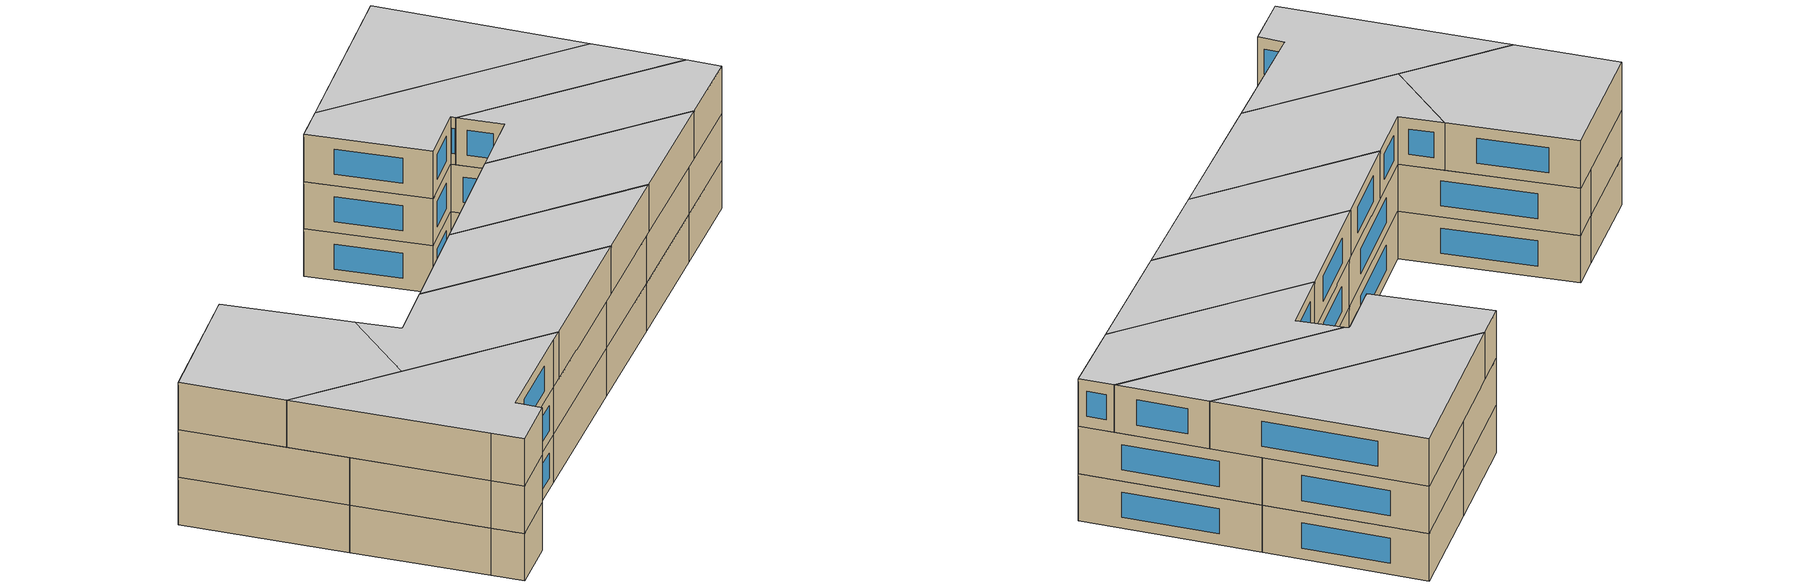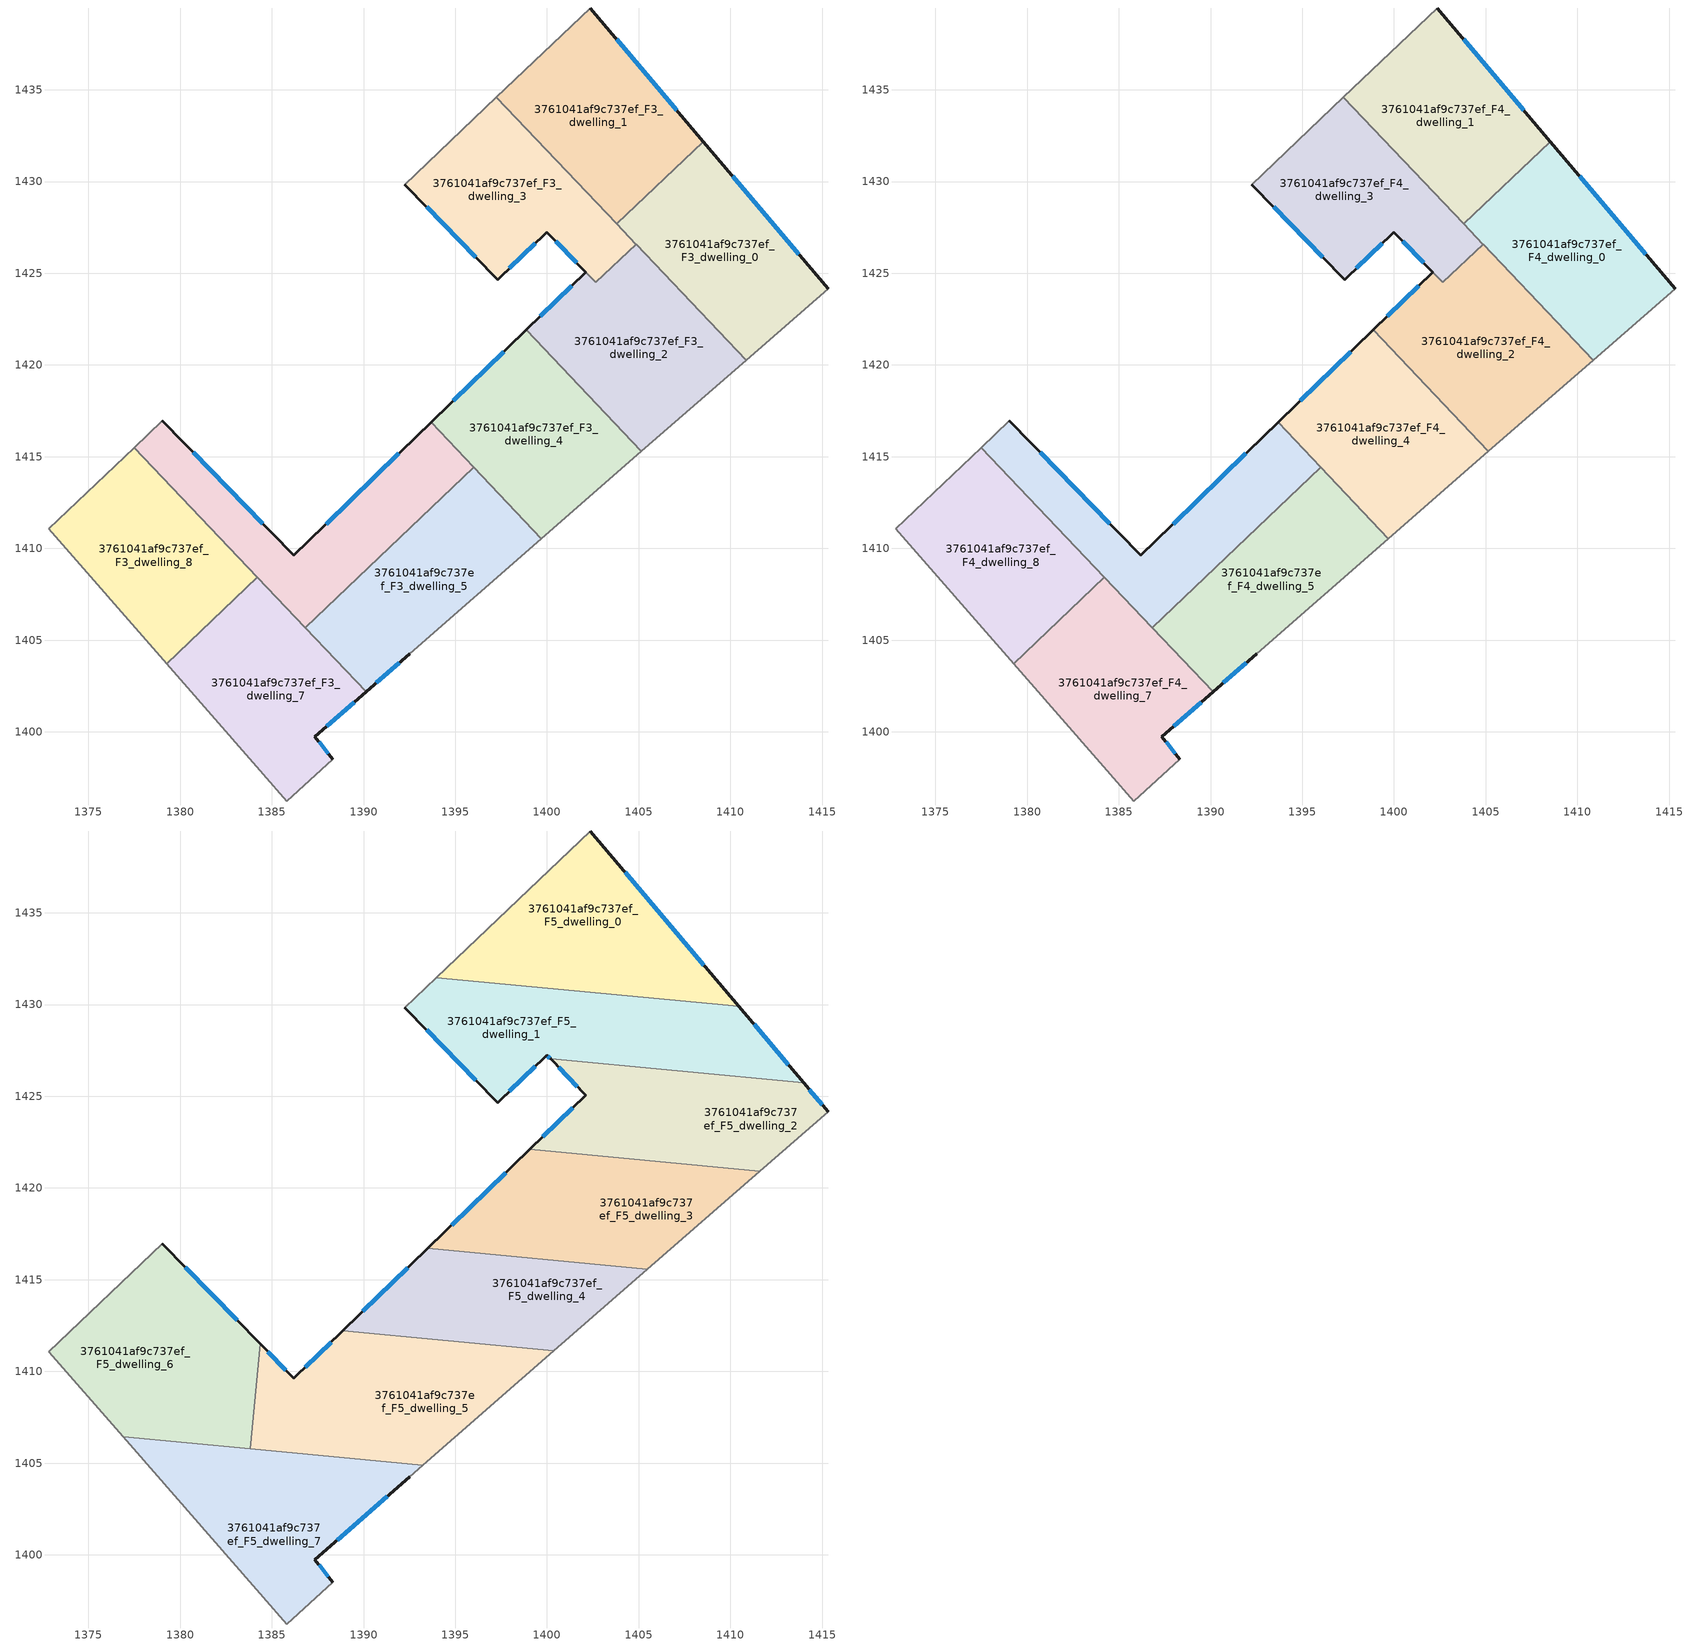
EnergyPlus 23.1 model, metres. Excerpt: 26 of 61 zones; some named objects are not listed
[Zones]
3761041af9c737ef_F3_dwelling_0
 floor to 3761041af9c737ef_F2_dwelling_0 (EU_floor_Construction): 1408.52,1432.18 1415.32,1424.16 1410.85,1420.26 1403.79,1427.7 z9
 wall outside (EU_wall_Construction): 1415.32,1424.16 1408.52,1432.18 z9:12
 wall adiabatic (EU_wall_Construction): 1410.85,1420.26 1415.32,1424.16 z9:12
 wall to 3761041af9c737ef_F3_dwelling_1 (EU_wall_Construction): 1408.52,1432.18 1403.79,1427.7 z9:12
 wall to 3761041af9c737ef_F3_dwelling_2 (EU_wall_Construction): 1404.86,1426.58 1410.85,1420.26 z9:12
 wall to 3761041af9c737ef_F3_dwelling_3 (EU_wall_Construction): 1403.79,1427.7 1404.85,1426.58 z9:12
 window (EU_Window_Construction): 1413.72,1426.05 1410.12,1430.3 z9.7:11.3
3761041af9c737ef_F3_dwelling_1
 floor to 3761041af9c737ef_F2_dwelling_1 (EU_floor_Construction): 1402.35,1439.46 1408.52,1432.18 1403.79,1427.7 1397.24,1434.59 z9
 wall outside (EU_wall_Construction): 1408.52,1432.18 1402.35,1439.46 z9:12
 wall adiabatic (EU_wall_Construction): 1402.35,1439.46 1397.24,1434.59 z9:12
 wall to 3761041af9c737ef_F3_dwelling_3 (EU_wall_Construction): 1397.24,1434.59 1403.79,1427.7 z9:12
 window (EU_Window_Construction): 1407.07,1433.89 1403.8,1437.75 z9.7:11.3
3761041af9c737ef_F3_dwelling_2
 floor to 3761041af9c737ef_F2_dwelling_2 (EU_floor_Construction): 1404.85,1426.58 1410.85,1420.26 1405.15,1415.29 1398.86,1421.92 1402.11,1425.07 1402.67,1424.5 z9
 wall outside (EU_wall_Construction): 1402.11,1425.07 1398.86,1421.92 z9:12
 wall to 3761041af9c737ef_F3_dwelling_4 (EU_wall_Construction): 1398.86,1421.92 1405.15,1415.29 z9:12
 wall to 3761041af9c737ef_F3_dwelling_3 (EU_wall_Construction): 1404.85,1426.58 1402.67,1424.5 1402.11,1425.07 z9:12
 wall adiabatic (EU_wall_Construction): 1405.15,1415.29 1410.85,1420.26 z9:12
 window (EU_Window_Construction): 1401.35,1424.33 1399.63,1422.66 z9.7:11.3
3761041af9c737ef_F3_dwelling_3
 floor to 3761041af9c737ef_F2_dwelling_3 (EU_floor_Construction): 1397.24,1434.59 1404.85,1426.58 1402.67,1424.5 1399.99,1427.25 1397.31,1424.65 1392.25,1429.83 z9
 wall outside (EU_wall_Construction): 1392.25,1429.83 1397.31,1424.65 1399.99,1427.25 1402.11,1425.07 z9:12
 wall adiabatic (EU_wall_Construction): 1397.24,1434.59 1392.25,1429.83 z9:12
 window (EU_Window_Construction): 1397.94,1425.26 1399.36,1426.64 / 1393.44,1428.61 1396.12,1425.87 / 1400.49,1426.73 1401.61,1425.58 z9.7:11.3
3761041af9c737ef_F3_dwelling_4
 floor to 3761041af9c737ef_F2_dwelling_4 (EU_floor_Construction): 1398.86,1421.92 1405.15,1415.29 1399.7,1410.54 1393.68,1416.88 z9
 wall outside (EU_wall_Construction): 1398.86,1421.92 1393.68,1416.88 z9:12
 wall adiabatic (EU_wall_Construction): 1399.7,1410.54 1405.15,1415.29 z9:12
 wall to 3761041af9c737ef_F3_dwelling_5 (EU_wall_Construction): 1396.01,1414.42 1399.7,1410.54 z9:12
 wall to 3761041af9c737ef_F3_dwelling_6 (EU_wall_Construction): 1393.68,1416.88 1396.01,1414.42 z9:12
 window (EU_Window_Construction): 1397.65,1420.73 1394.9,1418.06 z9.7:11.3
3761041af9c737ef_F3_dwelling_5
 floor to 3761041af9c737ef_F2_dwelling_5 (EU_floor_Construction): 1396.01,1414.42 1399.7,1410.54 1392.51,1404.27 1390.14,1402.18 1386.81,1405.69 z9
 wall outside (EU_wall_Construction): 1390.14,1402.18 1392.51,1404.27 z9:12
 wall to 3761041af9c737ef_F3_dwelling_6 (EU_wall_Construction): 1396.01,1414.42 1386.81,1405.69 z9:12
 wall adiabatic (EU_wall_Construction): 1392.51,1404.27 1399.7,1410.54 z9:12
 wall to 3761041af9c737ef_F3_dwelling_7 (EU_wall_Construction): 1386.81,1405.69 1390.14,1402.18 z9:12
 window (EU_Window_Construction): 1390.69,1402.67 1391.96,1403.78 z9.7:11.3
3761041af9c737ef_F3_dwelling_6
 floor to 3761041af9c737ef_F2_dwelling_6 (EU_floor_Construction): 1393.68,1416.88 1396.01,1414.42 1386.81,1405.69 1377.49,1415.5 1379.02,1416.96 1386.2,1409.62 z9
 wall outside (EU_wall_Construction): 1393.68,1416.88 1386.2,1409.62 1379.02,1416.96 z9:12
 wall adiabatic (EU_wall_Construction): 1379.02,1416.96 1377.49,1415.5 z9:12
 wall to 3761041af9c737ef_F3_dwelling_8 (EU_wall_Construction): 1377.49,1415.5 1384.22,1408.42 z9:12
 wall to 3761041af9c737ef_F3_dwelling_7 (EU_wall_Construction): 1384.22,1408.42 1386.81,1405.69 z9:12
 window (EU_Window_Construction): 1384.51,1411.34 1380.71,1415.24 / 1391.92,1415.18 1387.95,1411.32 z9.7:11.3
3761041af9c737ef_F3_dwelling_7
 floor to 3761041af9c737ef_F2_dwelling_7 (EU_floor_Construction): 1384.22,1408.42 1390.14,1402.18 1387.34,1399.74 1388.31,1398.51 1385.81,1396.23 1384.54,1397.7 1379.27,1403.72 z9
 wall outside (EU_wall_Construction): 1388.31,1398.51 1387.34,1399.74 1390.14,1402.18 z9:12
 wall adiabatic (EU_wall_Construction): 1379.27,1403.72 1384.54,1397.7 1385.81,1396.23 1388.31,1398.51 z9:12
 wall to 3761041af9c737ef_F3_dwelling_8 (EU_wall_Construction): 1384.22,1408.42 1379.27,1403.72 z9:12
 window (EU_Window_Construction): 1388.08,1398.8 1387.57,1399.45 / 1388,1400.31 1389.48,1401.61 z9.7:11.3
3761041af9c737ef_F3_dwelling_8
 floor to 3761041af9c737ef_F2_dwelling_8 (EU_floor_Construction): 1377.49,1415.5 1384.22,1408.42 1379.27,1403.72 1372.85,1411.06 z9
 wall adiabatic (EU_wall_Construction): 1377.49,1415.5 1372.85,1411.06 1379.27,1403.72 z9:12
3761041af9c737ef_F4_dwelling_0
 floor to 3761041af9c737ef_F3_dwelling_0 (EU_floor_Construction): 1408.52,1432.18 1415.32,1424.16 1410.85,1420.26 1403.79,1427.7 z12
 wall outside (EU_wall_Construction): 1415.32,1424.16 1408.52,1432.18 z12:15
 wall adiabatic (EU_wall_Construction): 1410.85,1420.26 1415.32,1424.16 z12:15
 wall to 3761041af9c737ef_F4_dwelling_1 (EU_wall_Construction): 1408.52,1432.18 1403.79,1427.7 z12:15
 wall to 3761041af9c737ef_F4_dwelling_2 (EU_wall_Construction): 1404.86,1426.58 1410.85,1420.26 z12:15
 wall to 3761041af9c737ef_F4_dwelling_3 (EU_wall_Construction): 1403.79,1427.7 1404.85,1426.58 z12:15
 window (EU_Window_Construction): 1413.72,1426.05 1410.12,1430.3 z12.7:14.3
3761041af9c737ef_F4_dwelling_1
 floor to 3761041af9c737ef_F3_dwelling_1 (EU_floor_Construction): 1402.35,1439.46 1408.52,1432.18 1403.79,1427.7 1397.24,1434.59 z12
 wall outside (EU_wall_Construction): 1408.52,1432.18 1402.35,1439.46 z12:15
 wall adiabatic (EU_wall_Construction): 1402.35,1439.46 1397.24,1434.59 z12:15
 wall to 3761041af9c737ef_F4_dwelling_3 (EU_wall_Construction): 1397.24,1434.59 1403.79,1427.7 z12:15
 window (EU_Window_Construction): 1407.07,1433.89 1403.8,1437.75 z12.7:14.3
3761041af9c737ef_F4_dwelling_2
 floor to 3761041af9c737ef_F3_dwelling_2 (EU_floor_Construction): 1404.85,1426.58 1410.85,1420.26 1405.15,1415.29 1398.86,1421.92 1402.11,1425.07 1402.67,1424.5 z12
 wall outside (EU_wall_Construction): 1402.11,1425.07 1398.86,1421.92 z12:15
 wall to 3761041af9c737ef_F4_dwelling_4 (EU_wall_Construction): 1398.86,1421.92 1405.15,1415.29 z12:15
 wall to 3761041af9c737ef_F4_dwelling_3 (EU_wall_Construction): 1404.85,1426.58 1402.67,1424.5 1402.11,1425.07 z12:15
 wall adiabatic (EU_wall_Construction): 1405.15,1415.29 1410.85,1420.26 z12:15
 window (EU_Window_Construction): 1401.35,1424.33 1399.63,1422.66 z12.7:14.3
3761041af9c737ef_F4_dwelling_3
 floor to 3761041af9c737ef_F3_dwelling_3 (EU_floor_Construction): 1397.24,1434.59 1404.85,1426.58 1402.67,1424.5 1399.99,1427.25 1397.31,1424.65 1392.25,1429.83 z12
 wall outside (EU_wall_Construction): 1392.25,1429.83 1397.31,1424.65 1399.99,1427.25 1402.11,1425.07 z12:15
 wall adiabatic (EU_wall_Construction): 1397.24,1434.59 1392.25,1429.83 z12:15
 window (EU_Window_Construction): 1397.94,1425.26 1399.36,1426.64 / 1393.44,1428.61 1396.12,1425.87 / 1400.49,1426.73 1401.61,1425.58 z12.7:14.3
3761041af9c737ef_F4_dwelling_4
 floor to 3761041af9c737ef_F3_dwelling_4 (EU_floor_Construction): 1398.86,1421.92 1405.15,1415.29 1399.7,1410.54 1393.68,1416.88 z12
 wall outside (EU_wall_Construction): 1398.86,1421.92 1393.68,1416.88 z12:15
 wall adiabatic (EU_wall_Construction): 1399.7,1410.54 1405.15,1415.29 z12:15
 wall to 3761041af9c737ef_F4_dwelling_5 (EU_wall_Construction): 1396.01,1414.42 1399.7,1410.54 z12:15
 wall to 3761041af9c737ef_F4_dwelling_6 (EU_wall_Construction): 1393.68,1416.88 1396.01,1414.42 z12:15
 window (EU_Window_Construction): 1397.65,1420.73 1394.9,1418.06 z12.7:14.3
3761041af9c737ef_F4_dwelling_5
 floor to 3761041af9c737ef_F3_dwelling_5 (EU_floor_Construction): 1396.01,1414.42 1399.7,1410.54 1392.51,1404.27 1390.14,1402.18 1386.81,1405.69 z12
 wall outside (EU_wall_Construction): 1390.14,1402.18 1392.51,1404.27 z12:15
 wall to 3761041af9c737ef_F4_dwelling_6 (EU_wall_Construction): 1396.01,1414.42 1386.81,1405.69 z12:15
 wall adiabatic (EU_wall_Construction): 1392.51,1404.27 1399.7,1410.54 z12:15
 wall to 3761041af9c737ef_F4_dwelling_7 (EU_wall_Construction): 1386.81,1405.69 1390.14,1402.18 z12:15
 window (EU_Window_Construction): 1390.69,1402.67 1391.96,1403.78 z12.7:14.3
 ceiling adiabatic (EU_roof_Construction): 1399.7,1410.54 1399.02,1411.25 1393.25,1411.8 1386.81,1405.69 1387.01,1405.48 1393.23,1404.89 z15
3761041af9c737ef_F4_dwelling_6
 floor to 3761041af9c737ef_F3_dwelling_6 (EU_floor_Construction): 1393.68,1416.88 1396.01,1414.42 1386.81,1405.69 1377.49,1415.5 1379.02,1416.96 1386.2,1409.62 z12
 wall outside (EU_wall_Construction): 1393.68,1416.88 1386.2,1409.62 1379.02,1416.96 z12:15
 wall adiabatic (EU_wall_Construction): 1379.02,1416.96 1377.49,1415.5 z12:15
 wall to 3761041af9c737ef_F4_dwelling_8 (EU_wall_Construction): 1377.49,1415.5 1384.22,1408.42 z12:15
 wall to 3761041af9c737ef_F4_dwelling_7 (EU_wall_Construction): 1384.22,1408.42 1386.81,1405.69 z12:15
 window (EU_Window_Construction): 1384.51,1411.34 1380.71,1415.24 / 1391.92,1415.18 1387.95,1411.32 z12.7:14.3
3761041af9c737ef_F4_dwelling_7
 floor to 3761041af9c737ef_F3_dwelling_7 (EU_floor_Construction): 1384.22,1408.42 1390.14,1402.18 1387.34,1399.74 1388.31,1398.51 1385.81,1396.23 1384.54,1397.7 1379.27,1403.72 z12
 wall outside (EU_wall_Construction): 1388.31,1398.51 1387.34,1399.74 1390.14,1402.18 z12:15
 wall adiabatic (EU_wall_Construction): 1379.27,1403.72 1384.54,1397.7 1385.81,1396.23 1388.31,1398.51 z12:15
 wall to 3761041af9c737ef_F4_dwelling_8 (EU_wall_Construction): 1384.22,1408.42 1379.27,1403.72 z12:15
 window (EU_Window_Construction): 1388.08,1398.8 1387.57,1399.45 / 1388,1400.31 1389.48,1401.61 z12.7:14.3
 ceiling adiabatic (EU_roof_Construction): 1387.01,1405.48 1384.22,1408.42 1381.65,1405.98 z15
3761041af9c737ef_F4_dwelling_8
 floor to 3761041af9c737ef_F3_dwelling_8 (EU_floor_Construction): 1377.49,1415.5 1384.22,1408.42 1379.27,1403.72 1372.85,1411.06 z12
 wall adiabatic (EU_wall_Construction): 1377.49,1415.5 1372.85,1411.06 1379.27,1403.72 z12:15
3761041af9c737ef_F5_dwelling_0
 floor to 3761041af9c737ef_F4_dwelling_1 (EU_floor_Construction): 1402.35,1439.46 1408.52,1432.18 1406.5,1430.27 1400.84,1430.8 1397.24,1434.59 z15
 floor to 3761041af9c737ef_F4_dwelling_3 (EU_floor_Construction): 1397.24,1434.59 1400.84,1430.8 1393.95,1431.45 z15
 floor to 3761041af9c737ef_F4_dwelling_0 (EU_floor_Construction): 1408.52,1432.18 1410.46,1429.9 1406.5,1430.27 z15
 wall outside (EU_wall_Construction): 1410.46,1429.89 1402.35,1439.46 z15:18
 wall adiabatic (EU_wall_Construction): 1402.35,1439.46 1393.95,1431.45 z15:18
 wall to 3761041af9c737ef_F5_dwelling_1 (EU_wall_Construction): 1393.95,1431.45 1410.46,1429.89 z15:18
 window (EU_Window_Construction): 1408.56,1432.14 1404.25,1437.22 z15.7:17.3
 ceiling to 3761041af9c737ef_F6_dwelling_0 (EU_floor_Construction): 1410.46,1429.89 1402.35,1439.46 1393.95,1431.45 z18
3761041af9c737ef_F5_dwelling_1
 floor to 3761041af9c737ef_F4_dwelling_3 (EU_floor_Construction): 1400.84,1430.8 1404.84,1426.6 1400.2,1427.03 1399.99,1427.25 1397.31,1424.65 1392.25,1429.83 1393.95,1431.45 z15
 floor to 3761041af9c737ef_F4_dwelling_0 (EU_floor_Construction): 1410.46,1429.9 1413.99,1425.73 1404.84,1426.6 1403.79,1427.7 1406.5,1430.27 z15
 floor to 3761041af9c737ef_F4_dwelling_1 (EU_floor_Construction): 1406.5,1430.27 1403.79,1427.7 1400.84,1430.8 z15
 wall outside (EU_wall_Construction): 1413.99,1425.73 1410.46,1429.89 / 1392.25,1429.83 1397.31,1424.65 1399.99,1427.25 1400.2,1427.03 z15:18
 wall to 3761041af9c737ef_F5_dwelling_2 (EU_wall_Construction): 1400.2,1427.03 1413.99,1425.73 z15:18
 wall adiabatic (EU_wall_Construction): 1393.95,1431.45 1392.25,1429.83 z15:18
 window (EU_Window_Construction): 1413.16,1426.71 1411.29,1428.92 / 1400.04,1427.2 1400.15,1427.08 / 1397.94,1425.26 1399.36,1426.64 / 1393.44,1428.61 1396.12,1425.87 z15.7:17.3
 ceiling to 3761041af9c737ef_F6_dwelling_1 (EU_floor_Construction): 1413.99,1425.73 1410.46,1429.89 1393.95,1431.45 1392.25,1429.83 1397.31,1424.65 1399.99,1427.25 1400.2,1427.03 z18
3761041af9c737ef_F5_dwelling_2
 floor to 3761041af9c737ef_F4_dwelling_0 (EU_floor_Construction): 1413.99,1425.73 1415.32,1424.16 1411.6,1420.92 1410.09,1421.06 1404.84,1426.6 z15
 floor to 3761041af9c737ef_F4_dwelling_2 (EU_floor_Construction): 1404.85,1426.58 1410.09,1421.06 1399.06,1422.1 1402.11,1425.07 1402.67,1424.5 z15
 floor to 3761041af9c737ef_F4_dwelling_3 (EU_floor_Construction): 1404.84,1426.6 1404.85,1426.58 1402.67,1424.5 1400.2,1427.03 z15
 wall outside (EU_wall_Construction): 1415.32,1424.16 1413.99,1425.73 / 1400.2,1427.03 1402.11,1425.07 1399.06,1422.1 z15:18
 wall adiabatic (EU_wall_Construction): 1411.6,1420.92 1415.32,1424.16 z15:18
 wall to 3761041af9c737ef_F5_dwelling_3 (EU_wall_Construction): 1399.06,1422.1 1411.6,1420.92 z15:18
 window (EU_Window_Construction): 1415.01,1424.53 1414.3,1425.36 / 1401.39,1424.37 1399.77,1422.8 / 1400.65,1426.57 1401.66,1425.53 z15.7:17.3
 ceiling to 3761041af9c737ef_F6_dwelling_2 (EU_floor_Construction): 1415.32,1424.16 1413.99,1425.73 1400.2,1427.03 1402.11,1425.07 1399.06,1422.1 1411.6,1420.92 z18
3761041af9c737ef_F5_dwelling_3
 floor to 3761041af9c737ef_F4_dwelling_2 (EU_floor_Construction): 1410.09,1421.06 1410.85,1420.26 1405.47,1415.57 1404.83,1415.63 1398.86,1421.92 1399.06,1422.1 z15
 floor to 3761041af9c737ef_F4_dwelling_0 (EU_floor_Construction): 1411.6,1420.92 1410.85,1420.26 1410.09,1421.06 z15
 floor to 3761041af9c737ef_F4_dwelling_4 (EU_floor_Construction): 1398.86,1421.91 1404.83,1415.63 1393.88,1416.67 1393.68,1416.88 z15
 floor to 3761041af9c737ef_F4_dwelling_6 (EU_floor_Construction): 1393.68,1416.88 1393.88,1416.67 1393.49,1416.7 z15
 wall outside (EU_wall_Construction): 1399.06,1422.1 1393.49,1416.7 z15:18
 wall to 3761041af9c737ef_F5_dwelling_4 (EU_wall_Construction): 1393.49,1416.7 1405.47,1415.57 z15:18
 wall adiabatic (EU_wall_Construction): 1405.47,1415.57 1411.6,1420.92 z15:18
 window (EU_Window_Construction): 1397.75,1420.83 1394.8,1417.97 z15.7:17.3
 ceiling to 3761041af9c737ef_F6_dwelling_3 (EU_floor_Construction): 1411.6,1420.92 1399.06,1422.1 1393.49,1416.7 1405.47,1415.57 z18
3761041af9c737ef_F5_dwelling_4
 floor to 3761041af9c737ef_F4_dwelling_4 (EU_floor_Construction): 1404.83,1415.63 1405.15,1415.29 1400.38,1411.13 1399.02,1411.25 1393.88,1416.67 z15
 floor to 3761041af9c737ef_F4_dwelling_2 (EU_floor_Construction): 1405.47,1415.57 1405.15,1415.29 1404.83,1415.63 z15
 floor to 3761041af9c737ef_F4_dwelling_5 (EU_floor_Construction): 1396.01,1414.42 1399.02,1411.25 1393.25,1411.8 z15
 floor to 3761041af9c737ef_F4_dwelling_6 (EU_floor_Construction): 1393.88,1416.67 1396.01,1414.42 1393.25,1411.8 1388.87,1412.21 1393.49,1416.7 z15
 wall outside (EU_wall_Construction): 1393.49,1416.7 1388.87,1412.21 z15:18
 wall to 3761041af9c737ef_F5_dwelling_5 (EU_wall_Construction): 1388.87,1412.21 1400.38,1411.13 z15:18
 wall adiabatic (EU_wall_Construction): 1400.38,1411.13 1405.47,1415.57 z15:18
 window (EU_Window_Construction): 1392.41,1415.65 1389.95,1413.27 z15.7:17.3
 ceiling to 3761041af9c737ef_F6_dwelling_4 (EU_floor_Construction): 1405.47,1415.57 1393.49,1416.7 1388.87,1412.21 1400.38,1411.13 z18
3761041af9c737ef_F5_dwelling_5
 floor to 3761041af9c737ef_F4_dwelling_4 (EU_floor_Construction): 1400.38,1411.13 1399.7,1410.54 1399.02,1411.25 z15
 floor to 3761041af9c737ef_F4_dwelling_6 (EU_floor_Construction): 1393.25,1411.8 1386.81,1405.69 1384.08,1408.56 1384.36,1411.5 1386.2,1409.62 1388.87,1412.21 z15
 floor to 3761041af9c737ef_F4_dwelling_8 (EU_floor_Construction): 1384.08,1408.56 1384.22,1408.42 1384.05,1408.26 z15
 floor adiabatic (EU_floor_Construction): 1399.02,1411.25 1399.7,1410.54 1393.23,1404.89 1383.82,1405.78 1384.05,1408.26 1384.22,1408.42 1386.81,1405.69 1393.25,1411.8 z15
 wall outside (EU_wall_Construction): 1388.87,1412.21 1386.2,1409.62 1384.36,1411.5 z15:18
 wall adiabatic (EU_wall_Construction): 1393.23,1404.89 1400.38,1411.13 z15:18
 wall to 3761041af9c737ef_F5_dwelling_6 (EU_wall_Construction): 1384.36,1411.5 1383.82,1405.78 z15:18
 wall to 3761041af9c737ef_F5_dwelling_7 (EU_wall_Construction): 1383.82,1405.78 1393.23,1404.89 z15:18
 window (EU_Window_Construction): 1385.76,1410.06 1384.79,1411.06 / 1388.24,1411.6 1386.82,1410.23 z15.7:17.3
 ceiling to 3761041af9c737ef_F6_dwelling_5 (EU_floor_Construction): 1400.38,1411.13 1388.87,1412.21 1386.2,1409.62 1384.36,1411.5 1383.82,1405.78 1393.23,1404.89 z18
3761041af9c737ef_F5_dwelling_6
 floor to 3761041af9c737ef_F4_dwelling_6 (EU_floor_Construction): 1379.02,1416.96 1384.36,1411.5 1384.08,1408.56 1377.49,1415.5 z15
 floor to 3761041af9c737ef_F4_dwelling_8 (EU_floor_Construction): 1377.49,1415.5 1384.08,1408.56 1384.05,1408.26 1381.65,1405.98 1376.9,1406.43 1372.85,1411.06 z15
 floor adiabatic (EU_floor_Construction): 1384.05,1408.26 1383.82,1405.78 1381.65,1405.98 z15
 wall outside (EU_wall_Construction): 1384.36,1411.5 1379.02,1416.96 z15:18
 wall adiabatic (EU_wall_Construction): 1379.02,1416.96 1372.85,1411.06 1376.9,1406.43 z15:18
 wall to 3761041af9c737ef_F5_dwelling_7 (EU_wall_Construction): 1376.9,1406.43 1383.82,1405.78 z15:18
 window (EU_Window_Construction): 1383.1,1412.78 1380.28,1415.68 z15.7:17.3
 ceiling to 3761041af9c737ef_F6_dwelling_6 (EU_floor_Construction): 1383.82,1405.78 1384.36,1411.5 1379.02,1416.96 1372.85,1411.06 1376.9,1406.43 z18
3761041af9c737ef_F5_dwelling_7
 floor to 3761041af9c737ef_F4_dwelling_7 (EU_floor_Construction): 1387.01,1405.48 1390.14,1402.18 1387.34,1399.74 1388.31,1398.51 1385.81,1396.23 1384.54,1397.7 1379.27,1403.72 1381.65,1405.98 z15
 floor to 3761041af9c737ef_F4_dwelling_5 (EU_floor_Construction): 1393.23,1404.89 1392.51,1404.27 1390.14,1402.18 1387.01,1405.48 z15
 floor to 3761041af9c737ef_F4_dwelling_8 (EU_floor_Construction): 1381.65,1405.98 1379.27,1403.72 1376.9,1406.43 z15
 wall outside (EU_wall_Construction): 1388.31,1398.51 1387.34,1399.74 1392.51,1404.27 z15:18
 wall adiabatic (EU_wall_Construction): 1376.9,1406.43 1384.54,1397.7 1385.81,1396.23 1388.31,1398.51 / 1392.51,1404.27 1393.23,1404.89 z15:18
 window (EU_Window_Construction): 1388.56,1400.8 1391.3,1403.21 / 1388.08,1398.8 1387.57,1399.45 z15.7:17.3
 ceiling to 3761041af9c737ef_F6_dwelling_7 (EU_floor_Construction): 1388.31,1398.51 1387.34,1399.74 1392.51,1404.27 1393.23,1404.89 1376.9,1406.43 1384.54,1397.7 1385.81,1396.23 z18
[Building]
EU S2 Campaign: North Axis=0; Terrain=City; Solar Distribution=FullExterior
[Site:Location]
Budapest.Ferenc.Liszt.Intl.AP: Latitude=47.437; Longitude=19.256; Time Zone=1; Elevation=185
[SizingPeriod:WeatherFileDays]
AnnualSizingPeriod: Begin Month=1; Begin Day of Month=1; End Month=12; End Day of Month=31; Day of Week for Start Day=Monday; Use Weather File Daylight Saving Period=No; Use Weather File Rain and Snow Indicators=No
[MATERIAL]
EU_InternalMass_Material: Roughness=MediumRough; Thickness=0.1; Conductivity=1; Density=1800; Specific Heat=900; Thermal Absorptance=0.9; Solar Absorptance=0.7; Visible Absorptance=0.7
[MATERIAL:NOMASS] Roughness=MediumRough; Thermal Absorptance=0.9; Solar Absorptance=0.7; Visible Absorptance=0.7
Name | Thermal Resistance
EU_wall_NoMass | 0.832559
EU_roof_NoMass | 1.39638
EU_floor_NoMass | 0.872794
[WINDOWMATERIAL:SIMPLEGLAZINGSYSTEM]
EU_Window_SimpleGlazing: UFactor=2.79869; Solar Heat Gain Coefficient=0.75; Visible Transmittance=0.75
[CONSTRUCTION]
EU_wall_Construction: EU_wall_NoMass
EU_roof_Construction: EU_roof_NoMass
EU_floor_Construction: EU_floor_NoMass
EU_Window_Construction: EU_Window_SimpleGlazing
EU_InternalMass_Construction: EU_InternalMass_Material
[ZONE] Type=1; Multiplier=1; Ceiling Height=autocalculate; Floor Area=autocalculate; Part of Total Floor Area=Yes
Name | Volume
3761041af9c737ef_F3_dwelling_0; 3761041af9c737ef_F4_dwelling_0 | 193.787
3761041af9c737ef_F5_dwelling_0 | 218.004
3761041af9c737ef_F3_dwelling_1; 3761041af9c737ef_F4_dwelling_1 | 193.811
3761041af9c737ef_F5_dwelling_1 | 239.32
3761041af9c737ef_F3_dwelling_2; 3761041af9c737ef_F4_dwelling_2 | 204.261
3761041af9c737ef_F5_dwelling_2 | 196.77
3761041af9c737ef_F3_dwelling_3; 3761041af9c737ef_F4_dwelling_3 | 183.29
3761041af9c737ef_F5_dwelling_3 | 218.014
3761041af9c737ef_F3_dwelling_4; 3761041af9c737ef_F4_dwelling_4 | 193.793
3761041af9c737ef_F5_dwelling_4 | 173.581
3761041af9c737ef_F3_dwelling_5; 3761041af9c737ef_F4_dwelling_5 | 193.806
3761041af9c737ef_F5_dwelling_5 | 240.233
3761041af9c737ef_F3_dwelling_6; 3761041af9c737ef_F4_dwelling_6 | 193.807
3761041af9c737ef_F5_dwelling_6 | 240.214
3761041af9c737ef_F3_dwelling_7; 3761041af9c737ef_F4_dwelling_7 | 193.816
3761041af9c737ef_F5_dwelling_7 | 218.037
3761041af9c737ef_F3_dwelling_8; 3761041af9c737ef_F4_dwelling_8 | 193.803
[INTERNALMASS] Construction=EU_InternalMass_Construction
Name | Zone or ZoneList | Surface Area
3761041af9c737ef_F3_dwelling_0_EU_InternalMass | 3761041af9c737ef_F3_dwelling_0 | 64.5948
3761041af9c737ef_F3_dwelling_1_EU_InternalMass | 3761041af9c737ef_F3_dwelling_1 | 64.6039
3761041af9c737ef_F3_dwelling_2_EU_InternalMass | 3761041af9c737ef_F3_dwelling_2 | 68.0925
3761041af9c737ef_F3_dwelling_3_EU_InternalMass | 3761041af9c737ef_F3_dwelling_3 | 61.1045
3761041af9c737ef_F3_dwelling_4_EU_InternalMass | 3761041af9c737ef_F3_dwelling_4 | 64.5975
3761041af9c737ef_F3_dwelling_5_EU_InternalMass | 3761041af9c737ef_F3_dwelling_5 | 64.6028
3761041af9c737ef_F3_dwelling_6_EU_InternalMass | 3761041af9c737ef_F3_dwelling_6 | 64.6031
3761041af9c737ef_F3_dwelling_7_EU_InternalMass | 3761041af9c737ef_F3_dwelling_7 | 64.6051
3761041af9c737ef_F3_dwelling_8_EU_InternalMass | 3761041af9c737ef_F3_dwelling_8 | 64.6021
3761041af9c737ef_F4_dwelling_0_EU_InternalMass | 3761041af9c737ef_F4_dwelling_0 | 64.5948
3761041af9c737ef_F4_dwelling_1_EU_InternalMass | 3761041af9c737ef_F4_dwelling_1 | 64.6039
3761041af9c737ef_F4_dwelling_2_EU_InternalMass | 3761041af9c737ef_F4_dwelling_2 | 68.0925
3761041af9c737ef_F4_dwelling_3_EU_InternalMass | 3761041af9c737ef_F4_dwelling_3 | 61.1045
3761041af9c737ef_F4_dwelling_4_EU_InternalMass | 3761041af9c737ef_F4_dwelling_4 | 64.5975
3761041af9c737ef_F4_dwelling_5_EU_InternalMass | 3761041af9c737ef_F4_dwelling_5 | 64.6028
3761041af9c737ef_F4_dwelling_6_EU_InternalMass | 3761041af9c737ef_F4_dwelling_6 | 64.6031
3761041af9c737ef_F4_dwelling_7_EU_InternalMass | 3761041af9c737ef_F4_dwelling_7 | 64.6051
3761041af9c737ef_F4_dwelling_8_EU_InternalMass | 3761041af9c737ef_F4_dwelling_8 | 64.6021
3761041af9c737ef_F5_dwelling_0_EU_InternalMass | 3761041af9c737ef_F5_dwelling_0 | 72.6679
3761041af9c737ef_F5_dwelling_1_EU_InternalMass | 3761041af9c737ef_F5_dwelling_1 | 79.7737
3761041af9c737ef_F5_dwelling_2_EU_InternalMass | 3761041af9c737ef_F5_dwelling_2 | 65.5899
3761041af9c737ef_F5_dwelling_3_EU_InternalMass | 3761041af9c737ef_F5_dwelling_3 | 72.6712
3761041af9c737ef_F5_dwelling_4_EU_InternalMass | 3761041af9c737ef_F5_dwelling_4 | 57.8606
3761041af9c737ef_F5_dwelling_5_EU_InternalMass | 3761041af9c737ef_F5_dwelling_5 | 80.0777
3761041af9c737ef_F5_dwelling_6_EU_InternalMass | 3761041af9c737ef_F5_dwelling_6 | 80.0712
3761041af9c737ef_F5_dwelling_7_EU_InternalMass | 3761041af9c737ef_F5_dwelling_7 | 72.679
[OTHEREQUIPMENT] Fuel Type=Electricity; Design Level Calculation Method=Watts/Area; Power per Zone Floor Area=1; Fraction Latent=0; Fraction Radiant=0; Fraction Lost=0; Carbon Dioxide Generation Rate=0; EndUse Subcategory=EU_Step8_InternalGains
Name | Zone or ZoneList or Space or SpaceList | Schedule
EU_Step8_InternalGain_3761041af9c737ef_F3_dwelling_0_f000 | 3761041af9c737ef_F3_dwelling_0 | EU_Step8_GainSchedule_3761041af9c737ef_F3_dwelling_0_f000
EU_Step8_InternalGain_3761041af9c737ef_F3_dwelling_1_f000 | 3761041af9c737ef_F3_dwelling_1 | EU_Step8_GainSchedule_3761041af9c737ef_F3_dwelling_1_f000
EU_Step8_InternalGain_3761041af9c737ef_F3_dwelling_2_f000 | 3761041af9c737ef_F3_dwelling_2 | EU_Step8_GainSchedule_3761041af9c737ef_F3_dwelling_2_f000
EU_Step8_InternalGain_3761041af9c737ef_F3_dwelling_3_f000 | 3761041af9c737ef_F3_dwelling_3 | EU_Step8_GainSchedule_3761041af9c737ef_F3_dwelling_3_f000
EU_Step8_InternalGain_3761041af9c737ef_F3_dwelling_4_f000 | 3761041af9c737ef_F3_dwelling_4 | EU_Step8_GainSchedule_3761041af9c737ef_F3_dwelling_4_f000
EU_Step8_InternalGain_3761041af9c737ef_F3_dwelling_5_f000 | 3761041af9c737ef_F3_dwelling_5 | EU_Step8_GainSchedule_3761041af9c737ef_F3_dwelling_5_f000
EU_Step8_InternalGain_3761041af9c737ef_F3_dwelling_6_f000 | 3761041af9c737ef_F3_dwelling_6 | EU_Step8_GainSchedule_3761041af9c737ef_F3_dwelling_6_f000
EU_Step8_InternalGain_3761041af9c737ef_F3_dwelling_7_f000 | 3761041af9c737ef_F3_dwelling_7 | EU_Step8_GainSchedule_3761041af9c737ef_F3_dwelling_7_f000
EU_Step8_InternalGain_3761041af9c737ef_F3_dwelling_8_f000 | 3761041af9c737ef_F3_dwelling_8 | EU_Step8_GainSchedule_3761041af9c737ef_F3_dwelling_8_f000
EU_Step8_InternalGain_3761041af9c737ef_F4_dwelling_0_f000 | 3761041af9c737ef_F4_dwelling_0 | EU_Step8_GainSchedule_3761041af9c737ef_F4_dwelling_0_f000
EU_Step8_InternalGain_3761041af9c737ef_F4_dwelling_1_f000 | 3761041af9c737ef_F4_dwelling_1 | EU_Step8_GainSchedule_3761041af9c737ef_F4_dwelling_1_f000
EU_Step8_InternalGain_3761041af9c737ef_F4_dwelling_2_f000 | 3761041af9c737ef_F4_dwelling_2 | EU_Step8_GainSchedule_3761041af9c737ef_F4_dwelling_2_f000
EU_Step8_InternalGain_3761041af9c737ef_F4_dwelling_3_f000 | 3761041af9c737ef_F4_dwelling_3 | EU_Step8_GainSchedule_3761041af9c737ef_F4_dwelling_3_f000
EU_Step8_InternalGain_3761041af9c737ef_F4_dwelling_4_f000 | 3761041af9c737ef_F4_dwelling_4 | EU_Step8_GainSchedule_3761041af9c737ef_F4_dwelling_4_f000
EU_Step8_InternalGain_3761041af9c737ef_F4_dwelling_5_f000 | 3761041af9c737ef_F4_dwelling_5 | EU_Step8_GainSchedule_3761041af9c737ef_F4_dwelling_5_f000
EU_Step8_InternalGain_3761041af9c737ef_F4_dwelling_6_f000 | 3761041af9c737ef_F4_dwelling_6 | EU_Step8_GainSchedule_3761041af9c737ef_F4_dwelling_6_f000
EU_Step8_InternalGain_3761041af9c737ef_F4_dwelling_7_f000 | 3761041af9c737ef_F4_dwelling_7 | EU_Step8_GainSchedule_3761041af9c737ef_F4_dwelling_7_f000
EU_Step8_InternalGain_3761041af9c737ef_F4_dwelling_8_f000 | 3761041af9c737ef_F4_dwelling_8 | EU_Step8_GainSchedule_3761041af9c737ef_F4_dwelling_8_f000
EU_Step8_InternalGain_3761041af9c737ef_F5_dwelling_0_f000 | 3761041af9c737ef_F5_dwelling_0 | EU_Step8_GainSchedule_3761041af9c737ef_F5_dwelling_0_f000
EU_Step8_InternalGain_3761041af9c737ef_F5_dwelling_1_f000 | 3761041af9c737ef_F5_dwelling_1 | EU_Step8_GainSchedule_3761041af9c737ef_F5_dwelling_1_f000
EU_Step8_InternalGain_3761041af9c737ef_F5_dwelling_2_f000 | 3761041af9c737ef_F5_dwelling_2 | EU_Step8_GainSchedule_3761041af9c737ef_F5_dwelling_2_f000
EU_Step8_InternalGain_3761041af9c737ef_F5_dwelling_3_f000 | 3761041af9c737ef_F5_dwelling_3 | EU_Step8_GainSchedule_3761041af9c737ef_F5_dwelling_3_f000
EU_Step8_InternalGain_3761041af9c737ef_F5_dwelling_4_f000 | 3761041af9c737ef_F5_dwelling_4 | EU_Step8_GainSchedule_3761041af9c737ef_F5_dwelling_4_f000
EU_Step8_InternalGain_3761041af9c737ef_F5_dwelling_5_f000 | 3761041af9c737ef_F5_dwelling_5 | EU_Step8_GainSchedule_3761041af9c737ef_F5_dwelling_5_f000
EU_Step8_InternalGain_3761041af9c737ef_F5_dwelling_6_f000 | 3761041af9c737ef_F5_dwelling_6 | EU_Step8_GainSchedule_3761041af9c737ef_F5_dwelling_6_f000
EU_Step8_InternalGain_3761041af9c737ef_F5_dwelling_7_f000 | 3761041af9c737ef_F5_dwelling_7 | EU_Step8_GainSchedule_3761041af9c737ef_F5_dwelling_7_f000
[ZONEVENTILATION:DESIGNFLOWRATE] Schedule=EU_AlwaysOn; Design Flow Rate Calculation Method=AirChanges/Hour; Air Changes per Hour=0.475469; Ventilation Type=Natural; Fan Pressure Rise=0; Fan Total Efficiency=1; Constant Term Coefficient=1; Temperature Term Coefficient=0; Velocity Term Coefficient=0; Velocity Squared Term Coefficient=0; Minimum Indoor Temperature=-100; Maximum Indoor Temperature=100; Delta Temperature=-100; Minimum Outdoor Temperature=-100; Maximum Outdoor Temperature=100; Maximum Wind Speed=40
Name | Zone or ZoneList or Space or SpaceList
EU_ConstantAir_3761041af9c737ef_F3_dwelling_0 | 3761041af9c737ef_F3_dwelling_0
EU_ConstantAir_3761041af9c737ef_F3_dwelling_1 | 3761041af9c737ef_F3_dwelling_1
EU_ConstantAir_3761041af9c737ef_F3_dwelling_2 | 3761041af9c737ef_F3_dwelling_2
EU_ConstantAir_3761041af9c737ef_F3_dwelling_3 | 3761041af9c737ef_F3_dwelling_3
EU_ConstantAir_3761041af9c737ef_F3_dwelling_4 | 3761041af9c737ef_F3_dwelling_4
EU_ConstantAir_3761041af9c737ef_F3_dwelling_5 | 3761041af9c737ef_F3_dwelling_5
EU_ConstantAir_3761041af9c737ef_F3_dwelling_6 | 3761041af9c737ef_F3_dwelling_6
EU_ConstantAir_3761041af9c737ef_F3_dwelling_7 | 3761041af9c737ef_F3_dwelling_7
EU_ConstantAir_3761041af9c737ef_F3_dwelling_8 | 3761041af9c737ef_F3_dwelling_8
EU_ConstantAir_3761041af9c737ef_F4_dwelling_0 | 3761041af9c737ef_F4_dwelling_0
EU_ConstantAir_3761041af9c737ef_F4_dwelling_1 | 3761041af9c737ef_F4_dwelling_1
EU_ConstantAir_3761041af9c737ef_F4_dwelling_2 | 3761041af9c737ef_F4_dwelling_2
EU_ConstantAir_3761041af9c737ef_F4_dwelling_3 | 3761041af9c737ef_F4_dwelling_3
EU_ConstantAir_3761041af9c737ef_F4_dwelling_4 | 3761041af9c737ef_F4_dwelling_4
EU_ConstantAir_3761041af9c737ef_F4_dwelling_5 | 3761041af9c737ef_F4_dwelling_5
EU_ConstantAir_3761041af9c737ef_F4_dwelling_6 | 3761041af9c737ef_F4_dwelling_6
EU_ConstantAir_3761041af9c737ef_F4_dwelling_7 | 3761041af9c737ef_F4_dwelling_7
EU_ConstantAir_3761041af9c737ef_F4_dwelling_8 | 3761041af9c737ef_F4_dwelling_8
EU_ConstantAir_3761041af9c737ef_F5_dwelling_0 | 3761041af9c737ef_F5_dwelling_0
EU_ConstantAir_3761041af9c737ef_F5_dwelling_1 | 3761041af9c737ef_F5_dwelling_1
EU_ConstantAir_3761041af9c737ef_F5_dwelling_2 | 3761041af9c737ef_F5_dwelling_2
EU_ConstantAir_3761041af9c737ef_F5_dwelling_3 | 3761041af9c737ef_F5_dwelling_3
EU_ConstantAir_3761041af9c737ef_F5_dwelling_4 | 3761041af9c737ef_F5_dwelling_4
EU_ConstantAir_3761041af9c737ef_F5_dwelling_5 | 3761041af9c737ef_F5_dwelling_5
EU_ConstantAir_3761041af9c737ef_F5_dwelling_6 | 3761041af9c737ef_F5_dwelling_6
EU_ConstantAir_3761041af9c737ef_F5_dwelling_7 | 3761041af9c737ef_F5_dwelling_7
[HVACTEMPLATE:ZONE:IDEALLOADSAIRSYSTEM] System Availability Schedule=EU_AlwaysOn; Maximum Heating Supply Air Temperature=50; Minimum Cooling Supply Air Temperature=13; Maximum Heating Supply Air Humidity Ratio=0.0156; Minimum Cooling Supply Air Humidity Ratio=0.0077; Heating Limit=NoLimit; Cooling Limit=NoLimit; Heating Availability Schedule=EU_AlwaysOn; Cooling Availability Schedule=EU_CoolingOff; Dehumidification Control Type=ConstantSensibleHeatRatio; Cooling Sensible Heat Ratio=0.7; Dehumidification Setpoint=60; Humidification Control Type=None; Humidification Setpoint=30; Outdoor Air Method=None; Outdoor Air Flow Rate per Person=0.00944; Outdoor Air Flow Rate per Zone Floor Area=0; Outdoor Air Flow Rate per Zone=0; Demand Controlled Ventilation Type=None; Outdoor Air Economizer Type=NoEconomizer; Heat Recovery Type=None; Sensible Heat Recovery Effectiveness=0.7; Latent Heat Recovery Effectiveness=0.65
Name | Template Thermostat
3761041af9c737ef_F3_dwelling_0 | EU_HeatOnly_3761041af9c737ef_F3_dwelling_0
3761041af9c737ef_F3_dwelling_1 | EU_HeatOnly_3761041af9c737ef_F3_dwelling_1
3761041af9c737ef_F3_dwelling_2 | EU_HeatOnly_3761041af9c737ef_F3_dwelling_2
3761041af9c737ef_F3_dwelling_3 | EU_HeatOnly_3761041af9c737ef_F3_dwelling_3
3761041af9c737ef_F3_dwelling_4 | EU_HeatOnly_3761041af9c737ef_F3_dwelling_4
3761041af9c737ef_F3_dwelling_5 | EU_HeatOnly_3761041af9c737ef_F3_dwelling_5
3761041af9c737ef_F3_dwelling_6 | EU_HeatOnly_3761041af9c737ef_F3_dwelling_6
3761041af9c737ef_F3_dwelling_7 | EU_HeatOnly_3761041af9c737ef_F3_dwelling_7
3761041af9c737ef_F3_dwelling_8 | EU_HeatOnly_3761041af9c737ef_F3_dwelling_8
3761041af9c737ef_F4_dwelling_0 | EU_HeatOnly_3761041af9c737ef_F4_dwelling_0
3761041af9c737ef_F4_dwelling_1 | EU_HeatOnly_3761041af9c737ef_F4_dwelling_1
3761041af9c737ef_F4_dwelling_2 | EU_HeatOnly_3761041af9c737ef_F4_dwelling_2
3761041af9c737ef_F4_dwelling_3 | EU_HeatOnly_3761041af9c737ef_F4_dwelling_3
3761041af9c737ef_F4_dwelling_4 | EU_HeatOnly_3761041af9c737ef_F4_dwelling_4
3761041af9c737ef_F4_dwelling_5 | EU_HeatOnly_3761041af9c737ef_F4_dwelling_5
3761041af9c737ef_F4_dwelling_6 | EU_HeatOnly_3761041af9c737ef_F4_dwelling_6
3761041af9c737ef_F4_dwelling_7 | EU_HeatOnly_3761041af9c737ef_F4_dwelling_7
3761041af9c737ef_F4_dwelling_8 | EU_HeatOnly_3761041af9c737ef_F4_dwelling_8
3761041af9c737ef_F5_dwelling_0 | EU_HeatOnly_3761041af9c737ef_F5_dwelling_0
3761041af9c737ef_F5_dwelling_1 | EU_HeatOnly_3761041af9c737ef_F5_dwelling_1
3761041af9c737ef_F5_dwelling_2 | EU_HeatOnly_3761041af9c737ef_F5_dwelling_2
3761041af9c737ef_F5_dwelling_3 | EU_HeatOnly_3761041af9c737ef_F5_dwelling_3
3761041af9c737ef_F5_dwelling_4 | EU_HeatOnly_3761041af9c737ef_F5_dwelling_4
3761041af9c737ef_F5_dwelling_5 | EU_HeatOnly_3761041af9c737ef_F5_dwelling_5
3761041af9c737ef_F5_dwelling_6 | EU_HeatOnly_3761041af9c737ef_F5_dwelling_6
3761041af9c737ef_F5_dwelling_7 | EU_HeatOnly_3761041af9c737ef_F5_dwelling_7
[SIZING:ZONE] Zone Cooling Design Supply Air Temperature Input Method=SupplyAirTemperature; Zone Cooling Design Supply Air Temperature=13; Zone Heating Design Supply Air Temperature Input Method=SupplyAirTemperature; Zone Heating Design Supply Air Temperature=50; Zone Cooling Design Supply Air Humidity Ratio=0.008; Zone Heating Design Supply Air Humidity Ratio=0.008; Cooling Design Air Flow Method=DesignDay; Cooling Design Air Flow Rate=0; Cooling Minimum Air Flow per Zone Floor Area=0.000762; Cooling Minimum Air Flow=0; Cooling Minimum Air Flow Fraction=0.2; Heating Design Air Flow Method=DesignDay; Heating Design Air Flow Rate=0; Heating Maximum Air Flow per Zone Floor Area=0.002032; Heating Maximum Air Flow=0.141576; Heating Maximum Air Flow Fraction=0.3; Account for Dedicated Outdoor Air System=No; Dedicated Outdoor Air System Control Strategy=NeutralSupplyAir; Dedicated Outdoor Air Low Setpoint Temperature for Design=autosize; Dedicated Outdoor Air High Setpoint Temperature for Design=autosize; Zone Load Sizing Method=Sensible Load Only No Latent Load; Zone Latent Cooling Design Supply Air Humidity Ratio Input Method=HumidityRatioDifference; Zone Cooling Design Supply Air Humidity Ratio Difference=0.005; Zone Latent Heating Design Supply Air Humidity Ratio Input Method=HumidityRatioDifference; Zone Humidification Design Supply Air Humidity Ratio Difference=0.005
3761041af9c737ef_F3_dwelling_0; 3761041af9c737ef_F3_dwelling_1; 3761041af9c737ef_F3_dwelling_2; 3761041af9c737ef_F3_dwelling_3; 3761041af9c737ef_F3_dwelling_4; 3761041af9c737ef_F3_dwelling_5; 3761041af9c737ef_F3_dwelling_6; 3761041af9c737ef_F3_dwelling_7; 3761041af9c737ef_F3_dwelling_8; 3761041af9c737ef_F4_dwelling_0; 3761041af9c737ef_F4_dwelling_1; 3761041af9c737ef_F4_dwelling_2; 3761041af9c737ef_F4_dwelling_3; 3761041af9c737ef_F4_dwelling_4; 3761041af9c737ef_F4_dwelling_5; 3761041af9c737ef_F4_dwelling_6; 3761041af9c737ef_F4_dwelling_7; 3761041af9c737ef_F4_dwelling_8; 3761041af9c737ef_F5_dwelling_0; 3761041af9c737ef_F5_dwelling_1; 3761041af9c737ef_F5_dwelling_2; 3761041af9c737ef_F5_dwelling_3; 3761041af9c737ef_F5_dwelling_4; 3761041af9c737ef_F5_dwelling_5; 3761041af9c737ef_F5_dwelling_6; 3761041af9c737ef_F5_dwelling_7
[SCHEDULE:CONSTANT]
Name | Hourly Value
EU_AlwaysOn | 1
EU_CoolingOff | 0
[SCHEDULE:FILE] Column Number=1; Rows to Skip at Top=0; Number of Hours of Data=8760; Column Separator=Comma; Interpolate to Timestep=No; Minutes per Item=60; Adjust Schedule for Daylight Savings=Yes
Name | File
EU_Step8_GainSchedule_3761041af9c737ef_F3_dwelling_0_f000 | ../../schedules/3761041af9c737ef/3761041af9c737ef_F3_dwelling_0_f000_gain.csv
EU_Step8_GainSchedule_3761041af9c737ef_F3_dwelling_1_f000 | ../../schedules/3761041af9c737ef/3761041af9c737ef_F3_dwelling_1_f000_gain.csv
EU_Step8_GainSchedule_3761041af9c737ef_F3_dwelling_2_f000 | ../../schedules/3761041af9c737ef/3761041af9c737ef_F3_dwelling_2_f000_gain.csv
EU_Step8_GainSchedule_3761041af9c737ef_F3_dwelling_3_f000 | ../../schedules/3761041af9c737ef/3761041af9c737ef_F3_dwelling_3_f000_gain.csv
EU_Step8_GainSchedule_3761041af9c737ef_F3_dwelling_4_f000 | ../../schedules/3761041af9c737ef/3761041af9c737ef_F3_dwelling_4_f000_gain.csv
EU_Step8_GainSchedule_3761041af9c737ef_F3_dwelling_5_f000 | ../../schedules/3761041af9c737ef/3761041af9c737ef_F3_dwelling_5_f000_gain.csv
EU_Step8_GainSchedule_3761041af9c737ef_F3_dwelling_6_f000 | ../../schedules/3761041af9c737ef/3761041af9c737ef_F3_dwelling_6_f000_gain.csv
EU_Step8_GainSchedule_3761041af9c737ef_F3_dwelling_7_f000 | ../../schedules/3761041af9c737ef/3761041af9c737ef_F3_dwelling_7_f000_gain.csv
EU_Step8_GainSchedule_3761041af9c737ef_F3_dwelling_8_f000 | ../../schedules/3761041af9c737ef/3761041af9c737ef_F3_dwelling_8_f000_gain.csv
EU_Step8_GainSchedule_3761041af9c737ef_F4_dwelling_0_f000 | ../../schedules/3761041af9c737ef/3761041af9c737ef_F4_dwelling_0_f000_gain.csv
EU_Step8_GainSchedule_3761041af9c737ef_F4_dwelling_1_f000 | ../../schedules/3761041af9c737ef/3761041af9c737ef_F4_dwelling_1_f000_gain.csv
EU_Step8_GainSchedule_3761041af9c737ef_F4_dwelling_2_f000 | ../../schedules/3761041af9c737ef/3761041af9c737ef_F4_dwelling_2_f000_gain.csv
EU_Step8_GainSchedule_3761041af9c737ef_F4_dwelling_3_f000 | ../../schedules/3761041af9c737ef/3761041af9c737ef_F4_dwelling_3_f000_gain.csv
EU_Step8_GainSchedule_3761041af9c737ef_F4_dwelling_4_f000 | ../../schedules/3761041af9c737ef/3761041af9c737ef_F4_dwelling_4_f000_gain.csv
EU_Step8_GainSchedule_3761041af9c737ef_F4_dwelling_5_f000 | ../../schedules/3761041af9c737ef/3761041af9c737ef_F4_dwelling_5_f000_gain.csv
EU_Step8_GainSchedule_3761041af9c737ef_F4_dwelling_6_f000 | ../../schedules/3761041af9c737ef/3761041af9c737ef_F4_dwelling_6_f000_gain.csv
EU_Step8_GainSchedule_3761041af9c737ef_F4_dwelling_7_f000 | ../../schedules/3761041af9c737ef/3761041af9c737ef_F4_dwelling_7_f000_gain.csv
EU_Step8_GainSchedule_3761041af9c737ef_F4_dwelling_8_f000 | ../../schedules/3761041af9c737ef/3761041af9c737ef_F4_dwelling_8_f000_gain.csv
EU_Step8_GainSchedule_3761041af9c737ef_F5_dwelling_0_f000 | ../../schedules/3761041af9c737ef/3761041af9c737ef_F5_dwelling_0_f000_gain.csv
EU_Step8_GainSchedule_3761041af9c737ef_F5_dwelling_1_f000 | ../../schedules/3761041af9c737ef/3761041af9c737ef_F5_dwelling_1_f000_gain.csv
EU_Step8_GainSchedule_3761041af9c737ef_F5_dwelling_2_f000 | ../../schedules/3761041af9c737ef/3761041af9c737ef_F5_dwelling_2_f000_gain.csv
EU_Step8_GainSchedule_3761041af9c737ef_F5_dwelling_3_f000 | ../../schedules/3761041af9c737ef/3761041af9c737ef_F5_dwelling_3_f000_gain.csv
EU_Step8_GainSchedule_3761041af9c737ef_F5_dwelling_4_f000 | ../../schedules/3761041af9c737ef/3761041af9c737ef_F5_dwelling_4_f000_gain.csv
EU_Step8_GainSchedule_3761041af9c737ef_F5_dwelling_5_f000 | ../../schedules/3761041af9c737ef/3761041af9c737ef_F5_dwelling_5_f000_gain.csv
EU_Step8_GainSchedule_3761041af9c737ef_F5_dwelling_6_f000 | ../../schedules/3761041af9c737ef/3761041af9c737ef_F5_dwelling_6_f000_gain.csv
EU_Step8_GainSchedule_3761041af9c737ef_F5_dwelling_7_f000 | ../../schedules/3761041af9c737ef/3761041af9c737ef_F5_dwelling_7_f000_gain.csv
